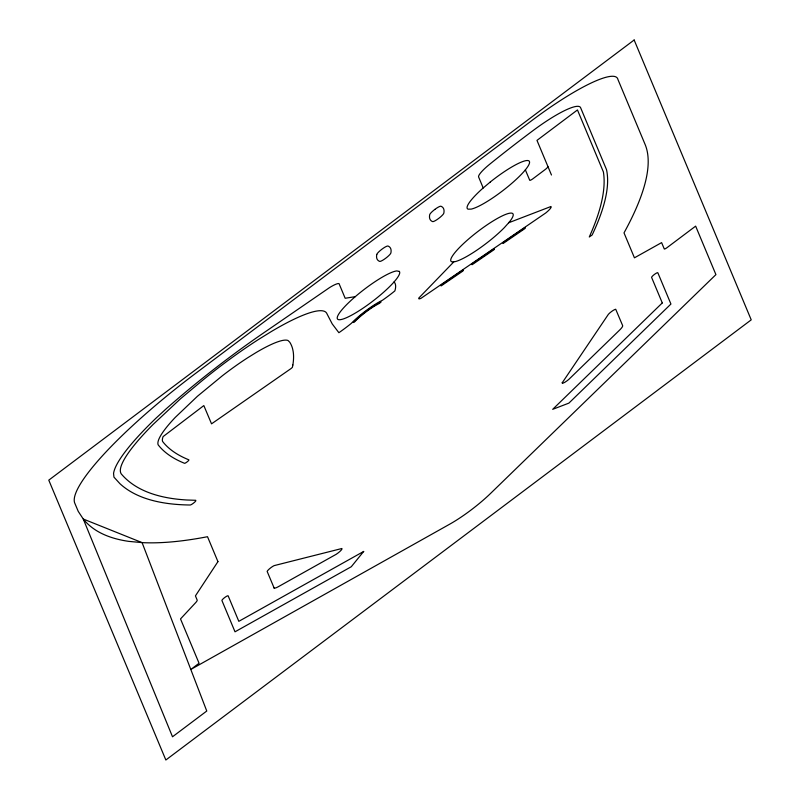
<?xml version="1.0" encoding="UTF-8"?>
<svg xmlns="http://www.w3.org/2000/svg" width="800" height="800" viewBox="0 0 800 800"><rect width="100%" height="100%" fill="white"/><g stroke="black" fill="none" stroke-linecap="round" stroke-linejoin="round"><path stroke-width="1.2" d="M453.98 261.7L418.82 298.03A8.54 1.59 -37.5 0 0 421.08 298.27L545.79 212.94A9.4 1.75 -37.5 0 0 550.91 206.53L508.72 222.74M355.29 296.65L345.17 298.27L339.02 283.58A18.93 3.53 -37.5 0 0 329.53 287.61L267.39 330.34A196.12 36.55 -37.5 0 0 165.49 409.43L155.75 418.41A143.46 26.74 -37.5 0 0 113.56 473.44L113.94 477.11L119.89 483.65A1609.17 299.93 -37.5 0 0 190.15 505A3.76 0.7 -37.5 0 0 192.89 503.58A3.76 0.7 -37.5 0 0 195.72 501.01L195.78 500.3L187.12 500.01A1609.17 299.93 -37.5 0 1 121.88 474.62A132.7 24.73 -37.5 0 1 153.19 424.36L180.54 398.75L201.7 381.05A118.53 22.09 -37.5 0 1 258.04 339.77L271.47 331.45A118.53 22.09 -37.5 0 1 326.96 313.78L332.23 323.92L338.89 332.71A39.39 7.34 -37.5 0 0 351.34 323.35A28.03 5.22 -37.5 0 1 382.4 300.29A39.39 7.34 -37.5 0 0 394.85 290.93A148.71 27.72 -37.5 0 0 394.09 281.95M274.15 588.07L267.13 571.37A5.31 0.99 -37.5 0 1 274.12 565.63L341.87 548.51A5.82 1.08 -37.5 0 1 336.25 554.27L278.72 586.48A11.61 2.16 -37.5 0 1 274.15 588.07L273.91 587.8M551.47 175.01L536.98 140.38L577.46 109.95L603.39 171.93A1010.79 188.4 -37.5 0 1 591.9 230.96L589.29 236.99L592.14 234.99A906.76 169.01 -37.5 0 0 606.49 169.57L580.57 107.61A55.58 10.36 -37.5 0 0 532.92 130.68A276.57 51.55 -37.5 0 0 491.02 163.16L489.67 164.26A19.13 3.56 -37.5 0 0 478.61 176.96L483.21 187.97M525.37 169.87L529.76 180.34A4.14 0.77 -37.5 0 0 532.72 178.91L545.5 169.3A4.14 0.77 -37.5 0 0 547.96 166.66L547.96 166.66M380.84 302.02L379.57 303.31A22.57 4.21 -37.5 0 0 354.55 321.88L353.15 322.52A24.97 4.65 -37.5 0 1 380.81 301.98L380.84 302.02M292.85 365.01L292.42 367.29L291.28 368.39L211.54 423.84L203.83 405.58L163.13 436.57A80.27 14.96 -37.5 0 0 162.62 441.5C169.25 450.06 178.92 455.81 188.85 459.83A2.79 0.52 -37.5 0 1 187.22 461.8A2.79 0.52 -37.5 0 1 184.51 463.29C174.53 459.25 164.81 453.47 158.16 444.85A85.85 16 -37.5 0 1 175.25 417.41L197.47 396.24L222.19 375.9A71.6 13.35 -37.5 0 1 247.86 357.65L255.97 352.63A71.6 13.35 -37.5 0 1 288.05 340.53L289.73 342.19A593.13 110.55 -37.5 0 1 292.69 349.14L293.1 351.12A593.13 110.55 -37.5 0 1 292.85 365.01M562.23 382.77L562.19 382.85A5.82 1.08 -37.5 0 0 568.79 379.42L619.29 330.4A11.61 2.16 -37.5 0 0 622.64 325.59L615.72 309.26A5.31 0.99 -37.5 0 0 608.42 314.27L562.23 382.77M217.94 561.64L195.43 595.88L197.16 600.03A9.07 1.69 -37.5 0 1 195.46 602.87L180.51 618.93L199.06 663.26L190.8 669.47L449.69 524.19A44.56 8.31 -37.5 0 0 490.49 493.5L715.92 274.62L695.64 226.13L666.77 247.84A3.45 0.64 -37.5 0 1 664.3 249.03L661.61 242.62L634.44 257.82L624.01 232.88A900.77 167.89 -37.5 0 0 645.02 144.25L617.94 79.51A97.99 18.26 -37.5 0 0 529.45 122.37L193.17 375.22A166.73 31.08 -37.5 0 0 74.57 502.65L78.23 511.36L83.27 519.03L172.51 736.78L206.76 711.03L142.09 542.62L83.27 519.03A1390.71 259.21 -37.5 0 0 128.94 541.39L142.09 542.62A1390.71 259.21 -37.5 0 0 207.51 536.71L217.94 561.64M363.68 551.45L351.29 566.73L235.01 631.81L221.93 600.53A3.9 0.73 -37.5 0 1 224.75 597.5A3.9 0.73 -37.5 0 1 228.16 595.85L238.82 621.33L363.68 551.45M509.27 222.13L504.4 227.56A39 7.27 -37.5 0 1 455.11 261.64L451.87 261.82A39 7.27 -37.5 0 1 485.54 225.92A39 7.27 -37.5 0 1 509.27 222.13M662.28 302.93L552.69 409.33L568.88 403.13L670.93 304.04L657.84 272.76A3.9 0.73 -37.5 0 0 654.44 274.41A3.9 0.73 -37.5 0 0 651.62 277.45L662.28 302.93M490.28 182L482.73 188.37A39 7.27 -37.5 0 0 468.09 209.17L471.2 209.11A39 7.27 -37.5 0 0 511.48 183.62A39 7.27 -37.5 0 0 527.72 160.53A39 7.27 -37.5 0 0 490.28 182M634.15 40L48.78 480.15L165.85 760L751.22 319.85L634.15 40M463.25 269.87L441.57 284.71A4.3 0.8 -37.5 0 0 441.14 285.92L462.82 271.08A4.59 0.86 -37.5 0 0 463.25 269.87M494.22 248.67L472.54 263.51A4.3 0.8 -37.5 0 0 472.11 264.72L493.79 249.88A4.3 0.8 -37.5 0 0 494.22 248.67M525.2 227.46L503.52 242.3A4.3 0.8 -37.5 0 0 503.08 243.51L524.77 228.67A4.59 0.86 -37.5 0 0 525.2 227.46M399.28 271.41L396.83 270.93A39 7.27 -37.5 0 0 344.54 306.83A39 7.27 -37.5 0 0 360.37 309.94A39 7.27 -37.5 0 0 399.28 271.41M376.78 254.47A122.66 22.86 -37.5 0 0 379.68 261.39A7.12 1.33 -37.5 0 0 385.72 258.23A7.12 1.33 -37.5 0 0 390.88 252.96A122.66 22.86 -37.5 0 0 387.99 246.04A7.11 1.33 -37.5 0 0 381.94 249.19A7.11 1.33 -37.5 0 0 376.78 254.47M434.87 209.4A7.12 1.33 -37.5 0 0 429.71 214.67A122.66 22.86 -37.5 0 0 432.61 221.59A7.11 1.33 -37.5 0 0 438.66 218.44A7.11 1.33 -37.5 0 0 443.82 213.16A122.66 22.86 -37.5 0 0 440.92 206.24A7.12 1.33 -37.5 0 0 434.87 209.4"/></g></svg>
